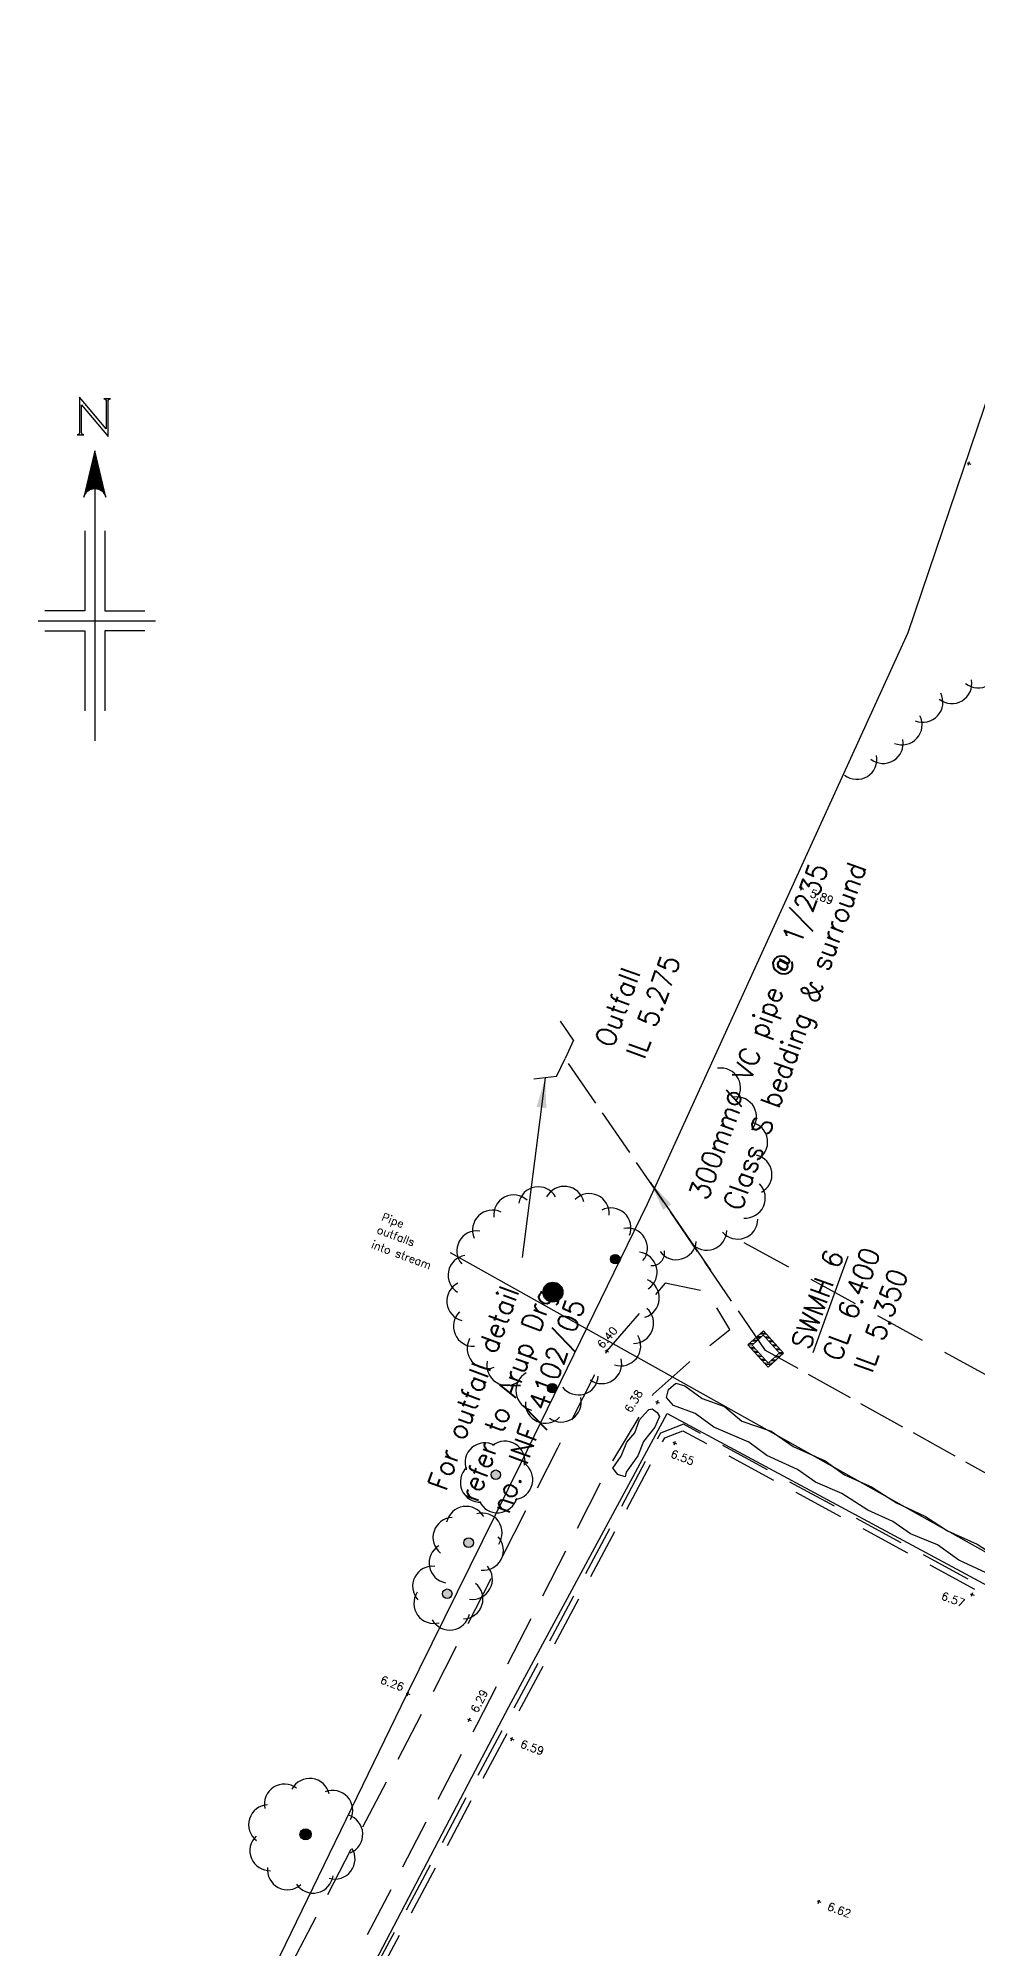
# Model space of a CAD drawing. Header units: millimetres. Extents: x 521005098 to 522149999836, y 174611071 to 175300000107.
# Drawn here: x 521179425 to 521226380, y 175093798 to 175189296 of the extents above; entities that cross this region are included whole.
import ezdxf

# ---------------------------------------------------------------- set-up
doc = ezdxf.new("R2010")
doc.units = ezdxf.units.MM
doc.header["$LTSCALE"] = 200
doc.linetypes.add('ACAD_ISO02W100', pattern=[15, 12, -3])
doc.linetypes.add('survey-A$0$DASHED', pattern=[19.05, 12.7, -6.35])
for name, color, linetype in [('0-35TEXT', 3, 'Continuous'), ('GT-surface water', 150, 'ACAD_ISO02W100'), ('GT0-35TXT', 3, 'Continuous'), ('GTsymbol', 7, 'Continuous'), ('survey-A$0$BORDER', 8, 'Continuous'), ('survey-A$0$BOUNDARY', 8, 'Continuous'), ('survey-A$0$DETAIL', 8, 'Continuous'), ('survey-A$0$LEVEL', 8, 'Continuous'), ('survey-A$0$SERVICE', 8, 'Continuous'), ('survey-A$0$SPORTS_PITCH', 8, 'survey-A$0$DASHED'), ('survey-A$0$STORM', 8, 'Continuous'), ('survey-A$0$VEGETATION', 8, 'Continuous')]:
    doc.layers.add(name, color=color, linetype=linetype)
doc.styles.add('GT1to500', font='romans.shx', dxfattribs={"width": 0.95, "height": 1000})
doc.styles.add('GTanyheight', font='romans.shx', dxfattribs={"width": 0.95})
doc.styles.add('survey-A$0$ROMANS', font='Romans.shx')
doc.dimstyles.new('NOTEARROW', dxfattribs={"dimscale": 500, "dimtxt": 2, "dimasz": 3, "dimexe": 1, "dimexo": 1, "dimgap": 1, "dimtad": 2, "dimtih": 1, "dimtoh": 1, "dimdec": 4, "dimzin": 0, "dimdsep": 46, "dimtxsty": 'GTanyheight', "dimcen": 3.5, "dimclrd": 7, "dimclre": 7, "dimclrt": 3, "dimadec": 0, "dimazin": 0, "dimtfac": 1, "dimtdec": 4, "dimtofl": 0, "dimtmove": 0, "dimatfit": 3, "dimfxl": 1, "dimtolj": 1, "dimtzin": 0, "dimarcsym": 0})

# ---------------------------------------------------------------- blocks, each defined once
blk = doc.blocks.new('1200X750')
at = {"layer": 'GTsymbol', "linetype": 'Continuous'}
h = blk.add_hatch(dxfattribs=at)
h.set_pattern_fill('ANSI32', scale=500, style=0)
h.set_pattern_definition([(45, (7491.12, -48375.63), (-132.5825, 132.5825), []), (45, (7579.5, -48375.63), (-132.5825, 132.5825), [])])
h.paths.add_polyline_path([(-749, 528), (-749, -522), (751, -522), (751, 528)])
h.paths.add_polyline_path([(601, 378), (601, -372), (-599, -372), (-599, 378)], flags=16)
at = {"layer": 'GTsymbol', "color": 6, "linetype": 'Continuous'}
blk.add_lwpolyline([(-749, -522), (751, -522), (751, 528), (-749, 528)], close=True, dxfattribs=at)
at = {"layer": 'GTsymbol', "color": 7, "linetype": 'Continuous', "const_width": 50}
blk.add_lwpolyline([(-599, -372), (601, -372), (601, 378), (-599, 378)], close=True, dxfattribs=at)
blk = doc.blocks.new('survey-A')
at = {"layer": 'survey-A$0$VEGETATION', "linetype": 'Continuous'}
h = blk.add_hatch(color=256, dxfattribs=at)
edge = h.paths.add_edge_path()
edge.add_arc((521208263, 175128270), 239, -20.42304, 339.57696)
h = blk.add_hatch(color=256, dxfattribs=at)
edge = h.paths.add_edge_path()
edge.add_arc((521205147, 175126620), 500, -20.42304, 339.57696)
h = blk.add_hatch(color=256, dxfattribs=at)
edge = h.paths.add_edge_path()
edge.add_arc((521205113, 175121819), 239, -20.42304, 339.57696)
h = blk.add_hatch(color=256, dxfattribs=at)
edge = h.paths.add_edge_path()
edge.add_arc((521199867, 175111543), 239, -20.42304, 339.57696)
edge = h.paths.add_edge_path()
edge.add_arc((521200938, 175114097), 239, -20.42304, 339.57696)
edge = h.paths.add_edge_path()
edge.add_arc((521202293, 175117492), 239, -20.42304, 339.57696)
h = blk.add_hatch(color=256, dxfattribs=at)
edge = h.paths.add_edge_path()
edge.add_arc((521192785, 175099517), 280, -20.42304, 339.57696)
at = {"layer": 'survey-A$0$BORDER', "flags": 128}
for points in [[(521181376, 175169472), (521181711, 175169472, -0.414219), (521181592, 175169591), (521181592, 175170965), (521182920, 175169382), (521182920, 175171148, -0.414219), (521183040, 175171268), (521182704, 175171268, -0.414219), (521182824, 175171148), (521182824, 175169775), (521181496, 175171358), (521181496, 175169591, -0.414219)], [(521181710, 175166356, -0.791719), (521182802, 175166356), (521182256, 175168673)]]:
    blk.add_lwpolyline(points, format="xyb", close=True, dxfattribs=at)
for points in [[(521182120, 175168099), (521182339, 175168318)], [(521182142, 175168191), (521182326, 175168375)], [(521182164, 175168284), (521182312, 175168432)], [(521182186, 175168376), (521182299, 175168490)], [(521182208, 175168469), (521182286, 175168547)], [(521182229, 175168561), (521182272, 175168604)], [(521182256, 175168673), (521182256, 175154173)], [(521181750, 175166526), (521182569, 175167345)], [(521181771, 175166619), (521182555, 175167402)], [(521181793, 175166711), (521182542, 175167460)], [(521181815, 175166804), (521182528, 175167517)], [(521181837, 175166896), (521182515, 175167574)], [(521181859, 175166989), (521182501, 175167631)], [(521181881, 175167081), (521182488, 175167688)], [(521181902, 175167174), (521182474, 175167746)], [(521181924, 175167266), (521182461, 175167803)], [(521181946, 175167359), (521182447, 175167860)], [(521181968, 175167451), (521182434, 175167917)], [(521181990, 175167544), (521182420, 175167975)], [(521182011, 175167636), (521182407, 175168032)], [(521182033, 175167729), (521182393, 175168089)], [(521182055, 175167821), (521182380, 175168146)], [(521182077, 175167914), (521182366, 175168204)], [(521182099, 175168006), (521182353, 175168261)], [(521182040, 175166745), (521182582, 175167288)], [(521182142, 175166777), (521182596, 175167231)], [(521182223, 175166788), (521182609, 175167173)], [(521182294, 175166787), (521182623, 175167116)], [(521182357, 175166780), (521182636, 175167059)], [(521182414, 175166766), (521182650, 175167002)], [(521182466, 175166748), (521182663, 175166945)], [(521182515, 175166725), (521182677, 175166887)], [(521182559, 175166699), (521182690, 175166830)], [(521182601, 175166670), (521182704, 175166773)], [(521182639, 175166637), (521182717, 175166716)], [(521182674, 175166602), (521182731, 175166658)], [(521182706, 175166563), (521182744, 175166601)], [(521181756, 175164673), (521181756, 175160673), (521179756, 175160673)], [(521182756, 175164673), (521182756, 175160673)], [(521182756, 175160673), (521184756, 175160673)], [(521179425, 175160173), (521185289, 175160173)], [(521179756, 175159673), (521181756, 175159673)], [(521181756, 175159673), (521181756, 175155673)], [(521184756, 175159673), (521182756, 175159673), (521182756, 175155673)]]:
    blk.add_lwpolyline(points, dxfattribs=at)
at = {"layer": 'survey-A$0$BOUNDARY', "linetype": 'Continuous'}
for p, q in [((521222903, 175159599), (521232951, 175189296)), ((521202947, 175105886), (521210858, 175120555)), ((521210858, 175120555), (521240538, 175104598)), ((521189372, 175089060), (521197851, 175106510)), ((521201454, 175103073), (521202947, 175105886)), ((521193940, 175088728), (521201454, 175103073))]:
    blk.add_line(p, q, dxfattribs=at)
at = {"layer": 'survey-A$0$BOUNDARY', "linetype": 'Continuous', "flags": 128}
blk.add_lwpolyline([(521197851, 175106510), (521203539, 175118054), (521209878, 175131034), (521222903, 175159599)], dxfattribs=at)
at = {"layer": 'survey-A$0$DETAIL', "linetype": 'survey-A$0$DASHED', "flags": 128}
blk.add_lwpolyline([(521192411, 175087730), (521193136, 175089223), (521201349, 175105000), (521207786, 175117598), (521210163, 175121525), (521211952, 175123127), (521213982, 175124755), (521212871, 175126630), (521210765, 175127068), (521207832, 175123667), (521205382, 175118827), (521198954, 175106247), (521190741, 175090470), (521189936, 175088813)], dxfattribs=at)
at = {"layer": 'survey-A$0$LEVEL', "flags": 128}
for points in [[(521225843, 175168077), (521226031, 175168007)], [(521225902, 175167948), (521225972, 175168136)], [(521217475, 175146839), (521217663, 175146769)], [(521217534, 175146710), (521217604, 175146898)], [(521207739, 175123702), (521207926, 175123633)], [(521207798, 175123574), (521207867, 175123761)], [(521210276, 175121153), (521210463, 175121084)], [(521210334, 175121025), (521210404, 175121212)], [(521211141, 175119115), (521211328, 175119045)], [(521211199, 175118986), (521211269, 175119174)], [(521226004, 175111547), (521226191, 175111477)], [(521226063, 175111418), (521226133, 175111605)], [(521197806, 175106577), (521197993, 175106507)], [(521197865, 175106448), (521197934, 175106636)], [(521200877, 175105280), (521201064, 175105210)], [(521200936, 175105151), (521201005, 175105339)], [(521203003, 175104318), (521203190, 175104248)], [(521203062, 175104189), (521203131, 175104376)], [(521218345, 175096194), (521218533, 175096124)], [(521218404, 175096065), (521218474, 175096253)]]:
    blk.add_lwpolyline(points, dxfattribs=at)
at = {"layer": 'survey-A$0$SERVICE', "linetype": 'survey-A$0$DASHED', "flags": 128}
blk.add_lwpolyline([(521299572, 175072287), (521262550, 175092345), (521211666, 175120019), (521210522, 175119568), (521194427, 175089384), (521194900, 175088295), (521232611, 175067961), (521275297, 175044804), (521275440, 175045067), (521232754, 175068224), (521195134, 175088510), (521194760, 175089371), (521210734, 175119330), (521211645, 175119689), (521262407, 175092081), (521299429, 175072023)], close=True, dxfattribs=at)
at = {"layer": 'survey-A$0$SPORTS_PITCH', "linetype": 'survey-A$0$DASHED', "flags": 128}
blk.add_lwpolyline([(521214687, 175129098), (521298043, 175083547)], dxfattribs=at)
at = {"layer": 'survey-A$0$STORM', "linetype": 'Continuous', "flags": 128}
blk.add_lwpolyline([(521307558, 175068422), (521200029, 175128584)], dxfattribs=at)
at = {"layer": 'survey-A$0$VEGETATION', "linetype": 'Continuous', "flags": 128}
for points in [[(521227228, 175112389), (521225436, 175113226), (521224366, 175113982), (521223013, 175114531), (521222138, 175115161), (521220889, 175115726), (521219589, 175116559), (521218276, 175117120), (521217366, 175117754), (521215837, 175118457), (521214938, 175119116), (521213188, 175119875), (521212251, 175120555), (521211171, 175120948), (521210822, 175121355), (521210918, 175121758), (521211287, 175122076), (521211747, 175121941), (521212601, 175121301), (521213715, 175120904), (521214595, 175120165), (521216051, 175119677), (521217151, 175118907), (521218756, 175118193), (521219726, 175117483), (521221065, 175116895), (521222322, 175116087), (521223759, 175115408), (521224870, 175114690), (521226341, 175114026), (521227842, 175113056)], [(521209720, 175120516), (521209945, 175120752), (521210115, 175120780), (521210360, 175120609), (521210478, 175120405), (521210233, 175119869), (521209670, 175119154), (521209391, 175118436), (521208804, 175117628), (521208759, 175117383), (521208394, 175117507), (521208148, 175117827), (521208551, 175118418), (521208849, 175119129), (521209234, 175119579), (521209470, 175120244), (521209720, 175120516)]]:
    blk.add_lwpolyline(points, dxfattribs=at)
at = {"layer": 'survey-A$0$VEGETATION', "linetype": 'Continuous'}
for centre, radius in [((521208263, 175128270), 239), ((521205147, 175126620), 500), ((521205113, 175121819), 239), ((521202293, 175117492), 239), ((521200938, 175114097), 239), ((521199867, 175111543), 239), ((521192785, 175099517), 280)]:
    blk.add_circle(centre, radius, dxfattribs=at)
for centre, radius, start, end in [((521226396, 175157823), 1000, 231.1832, 10.45493), ((521225081, 175157038), 1000, 231.1832, 10.45493), ((521223635, 175156105), 1000, 247.85362, 27.12535), ((521222601, 175154977), 1000, 247.85362, 27.12535), ((521221649, 175154047), 1000, 231.67558, 10.94731), ((521220341, 175153252), 1000, 231.67558, 10.94731), ((521213528, 175136821), 1000, 319.28731, 98.55904), ((521214323, 175135381), 1000, 319.28731, 98.55904), ((521214878, 175134124), 1000, 297.9866, 77.25833), ((521215096, 175132493), 1000, 297.9866, 77.25833), ((521214763, 175131321), 1000, 265.8512, 45.12293), ((521203186, 175130476), 1000, 47.32005, 186.59178), ((521204419, 175130884), 1000, 30.05618, 169.32791), ((521205717, 175130908), 1000, 12.79231, 152.06404), ((521206964, 175130546), 1000, 355.52844, 134.80017), ((521202130, 175129720), 1000, 64.58393, 203.85566), ((521208047, 175129830), 1000, 338.26457, 117.5363), ((521214382, 175130270), 1000, 220.1415, 359.41323), ((521201346, 175128685), 1000, 81.8478, 221.11953), ((521208869, 175128824), 1000, 321.0007, 100.27243), ((521211312, 175129241), 1000, 215.86905, 355.14078), ((521212834, 175129713), 1000, 220.1415, 359.41323), ((521200904, 175127464), 1000, 99.11167, 238.3834), ((521209356, 175127620), 1000, 303.73683, 83.00856), ((521210089, 175128585), 640, 266.18459, 8.65463), ((521209463, 175126326), 1000, 286.47296, 65.74469), ((521200845, 175126167), 1000, 116.37553, 255.64727), ((521201173, 175124910), 1000, 133.63941, 272.91114), ((521209181, 175125059), 1000, 269.20909, 48.48082), ((521208536, 175123932), 1000, 251.94522, 31.21695), ((521201859, 175123808), 1000, 150.90328, 290.17501), ((521202842, 175122959), 1000, 168.16715, 307.43888), ((521204296, 175121702), 1000, 118.51273, 257.78446), ((521207586, 175123047), 1000, 234.68135, 13.95308), ((521206416, 175122484), 1000, 217.41748, 356.68921), ((521204773, 175121066), 1000, 176.05897, 315.3307), ((521205566, 175121128), 1000, 233.60521, 12.87694), ((521201753, 175118089), 1000, 60.98329, 200.25502), ((521202753, 175118170), 1000, 348.98329, 128.25501), ((521201521, 175117114), 1000, 132.98329, 272.25502), ((521203139, 175117244), 1000, 276.98328, 56.25501), ((521200813, 175114913), 1000, 29.08199, 168.35372), ((521202377, 175116591), 1000, 204.98328, 344.25502), ((521200154, 175114357), 1000, 92.03929, 231.31102), ((521201609, 175114580), 1000, 326.12469, 105.39641), ((521199957, 175113081), 1000, 120.839, 260.11073), ((521201673, 175113719), 1000, 263.16738, 42.43911), ((521199132, 175111920), 1000, 83.16738, 222.43911), ((521201121, 175112261), 1000, 261.95795, 41.22968), ((521200651, 175111283), 1000, 272.03929, 51.31102), ((521199197, 175111060), 1000, 146.12469, 285.39641), ((521199992, 175110727), 1000, 209.08199, 348.35372), ((521191727, 175101027), 1000, 53.03484, 192.30657), ((521192993, 175101312), 1000, 13.03484, 152.30657), ((521194145, 175100716), 1000, 333.03484, 112.30657), ((521190941, 175099996), 1000, 93.03484, 232.30657), ((521194645, 175099520), 1000, 293.03484, 72.30657), ((521191001, 175098701), 1000, 133.03484, 272.30657), ((521194258, 175098282), 1000, 253.03484, 32.30657), ((521191880, 175097747), 1000, 173.03484, 312.30657), ((521193167, 175097581), 1000, 213.03484, 352.30657)]:
    blk.add_arc(centre, radius, start, end, dxfattribs=at)
at = {"layer": 'survey-A$0$LEVEL', "style": 'survey-A$0$ROMANS'}
for s, rotation, p in [('5.89', 339.57696, (521217955, 175146400)), ('6.40', 49.23108, (521207623, 175123772)), ('6.38', 58.81425, (521209042, 175120553)), ('6.55', 339.57696, (521210997, 175118377)), ('6.57', 339.57696, (521224517, 175111278)), ('6.26', 339.57696, (521196484, 175107084)), ('6.29', 62.93428, (521201373, 175105553)), ('6.59', 339.57696, (521203483, 175103879)), ('6.62', 339.57696, (521218825, 175095755))]:
    blk.add_text(s, height=400, rotation=rotation, dxfattribs=at).set_placement(p)
at = {"layer": 'survey-A$0$STORM', "linetype": 'Continuous', "style": 'survey-A$0$ROMANS'}
for s, p in [('Pipe', (521196552, 175130218)), ('into stream', (521196041, 175128846)), ('outfalls', (521196317, 175129585))]:
    blk.add_text(s, height=400, rotation=339.57696, dxfattribs=at).set_placement(p)

msp = doc.modelspace()

# ---------------------------------------------------------------- linework, layer by layer
at = {"layer": 'GT-surface water'}
for points in [[(521206173.70723, 175139219.02723), (521205531.77578, 175140157.95852)], [(521206173.70723, 175139219.02723), (521205751.93065, 175138304.89118)], [(521205330.15408, 175137390.75513), (521205751.93065, 175138304.89118)], [(521205330.15408, 175137390.75513), (521204199.20651, 175137269.81898)]]:
    msp.add_lwpolyline(points, dxfattribs=at)
at = {"layer": 'GT-surface water', "flags": 128}
for points in [[(521215774.99182, 175123701.77789), (521205753.81568, 175138308.97668)], [(521303859.17813, 175074574.61983), (521215774.99182, 175123701.77789)]]:
    msp.add_lwpolyline(points, dxfattribs=at)

# ---------------------------------------------------------------- block references
at = {"layer": '0-35TEXT'}
msp.add_blockref('survey-A', (0, 0), dxfattribs=at)
at = {"layer": 'GT-surface water', "linetype": 'Continuous', "rotation": 132.1466638431734}
msp.add_blockref('1200X750', (521215785.72041, 175123775.16562), dxfattribs=at)

# ---------------------------------------------------------------- texts
at = {"layer": 'GT0-35TXT', "char_height": 1000, "attachment_point": 1, "rotation": 70, "style": 'GT1to500'}
for s, insert, width in [('300mm%%C VC pipe @ 1/235', (521211924.0482, 175131494.25216), 23991.839), ('Class S bedding & surround', (521213620.26023, 175130967.8306), 23991.839), ('Outfall\\PIL 5.275', (521207208.2804, 175139127.41475), 12456.1929), ('{\\LSWMH 6\\P}CL 6.400\\PIL 5.350', (521217021.08384, 175124013.49337), 12456.1929), ('For outfall detail refer to Arup Drg no. INF/4102/05', (521198873.32509, 175116972.54771), 12456.1929)]:
    msp.add_mtext(s, dxfattribs=dict(at, insert=insert, width=width))

# ---------------------------------------------------------------- leaders
at = {"layer": 'GT-surface water', "linetype": 'Continuous'}
msp.add_leader([(521210007.22093, 175132109.07207), (521213020.53006, 175127716.77272)], dimstyle='NOTEARROW', override={"dimgap": 1, "dimtad": 0}, dxfattribs=at)
at = {"layer": 'GT0-35TXT'}
msp.add_leader([(521204764.68029, 175137330.28705), (521203606.44216, 175128350.21641)], dimstyle='NOTEARROW', override={"dimgap": 1, "dimtad": 0}, dxfattribs=at)

doc.saveas('drawing.dxf')
